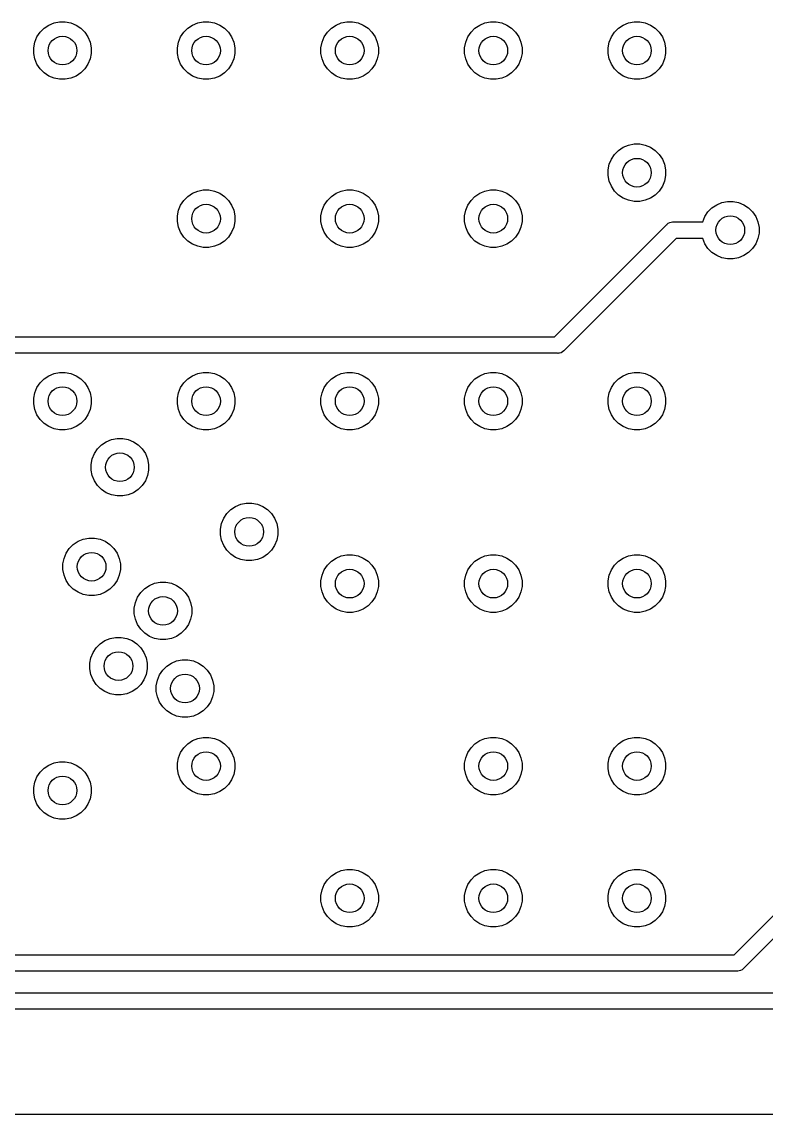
# Model space of a CAD drawing. Extents: x 1.98 to 5.89, y -3.93 to -1.98.
# Drawn here: x 2.32 to 2.728, y -2.579 to -1.98 of the extents above; entities that cross this region are included whole.
import ezdxf

# ---------------------------------------------------------------- set-up
doc = ezdxf.new("R2010")
doc.units = 0
doc.header["$MEASUREMENT"] = 0
doc.layers.add('BLACK', color=7, linetype='CONTINUOUS')

msp = doc.modelspace()

# ---------------------------------------------------------------- linework, layer by layer
at = {"layer": 'BLACK', "linetype": 'CONTINUOUS'}
for p, q in [((2.33506, -1.98211), (2.33793, -1.98092)), ((2.33793, -1.98092), (2.34097, -1.98031)), ((2.34097, -1.98031), (2.34407, -1.98031)), ((2.34407, -1.98031), (2.34711, -1.98092)), ((2.34711, -1.98092), (2.34998, -1.98211)), ((2.4138, -1.98211), (2.41667, -1.98092)), ((2.41667, -1.98092), (2.41971, -1.98031)), ((2.41971, -1.98031), (2.42281, -1.98031)), ((2.42281, -1.98031), (2.42585, -1.98092)), ((2.42585, -1.98092), (2.42872, -1.98211)), ((2.49254, -1.98211), (2.49541, -1.98092)), ((2.49541, -1.98092), (2.49845, -1.98031)), ((2.49845, -1.98031), (2.50155, -1.98031)), ((2.50155, -1.98031), (2.50459, -1.98092)), ((2.50459, -1.98092), (2.50746, -1.98211)), ((2.57128, -1.98211), (2.57415, -1.98092)), ((2.57415, -1.98092), (2.57719, -1.98031)), ((2.57719, -1.98031), (2.58029, -1.98031)), ((2.58029, -1.98031), (2.58333, -1.98092)), ((2.58333, -1.98092), (2.5862, -1.98211)), ((2.65002, -1.98211), (2.65289, -1.98092)), ((2.65289, -1.98092), (2.65593, -1.98031)), ((2.65593, -1.98031), (2.65903, -1.98031)), ((2.65903, -1.98031), (2.66207, -1.98092)), ((2.66207, -1.98092), (2.66494, -1.98211)), ((2.32856, -1.9886), (2.33029, -1.98602)), ((2.33029, -1.98602), (2.33248, -1.98383)), ((2.33248, -1.98383), (2.33506, -1.98211)), ((2.34998, -1.98211), (2.35256, -1.98383)), ((2.35256, -1.98383), (2.35475, -1.98602)), ((2.35475, -1.98602), (2.35648, -1.9886)), ((2.4073, -1.9886), (2.40903, -1.98602)), ((2.40903, -1.98602), (2.41122, -1.98383)), ((2.41122, -1.98383), (2.4138, -1.98211)), ((2.42872, -1.98211), (2.4313, -1.98383)), ((2.4313, -1.98383), (2.43349, -1.98602)), ((2.43349, -1.98602), (2.43522, -1.9886)), ((2.48604, -1.9886), (2.48777, -1.98602)), ((2.48777, -1.98602), (2.48996, -1.98383)), ((2.48996, -1.98383), (2.49254, -1.98211)), ((2.50746, -1.98211), (2.51004, -1.98383)), ((2.51004, -1.98383), (2.51223, -1.98602)), ((2.51223, -1.98602), (2.51396, -1.9886)), ((2.56478, -1.9886), (2.56651, -1.98602)), ((2.56651, -1.98602), (2.5687, -1.98383)), ((2.5687, -1.98383), (2.57128, -1.98211)), ((2.5862, -1.98211), (2.58878, -1.98383)), ((2.58878, -1.98383), (2.59097, -1.98602)), ((2.59097, -1.98602), (2.5927, -1.9886)), ((2.64352, -1.9886), (2.64525, -1.98602)), ((2.64525, -1.98602), (2.64744, -1.98383)), ((2.64744, -1.98383), (2.65002, -1.98211)), ((2.66494, -1.98211), (2.66752, -1.98383)), ((2.66752, -1.98383), (2.66971, -1.98602)), ((2.66971, -1.98602), (2.67144, -1.9886)), ((2.32677, -1.99451), (2.32738, -1.99147)), ((2.32738, -1.99147), (2.32856, -1.9886)), ((2.35648, -1.9886), (2.35766, -1.99147)), ((2.35766, -1.99147), (2.35827, -1.99451)), ((2.40551, -1.99451), (2.40612, -1.99147)), ((2.40612, -1.99147), (2.4073, -1.9886)), ((2.43522, -1.9886), (2.4364, -1.99147)), ((2.4364, -1.99147), (2.43701, -1.99451)), ((2.48425, -1.99451), (2.48486, -1.99147)), ((2.48486, -1.99147), (2.48604, -1.9886)), ((2.51396, -1.9886), (2.51514, -1.99147)), ((2.51514, -1.99147), (2.51575, -1.99451)), ((2.56299, -1.99451), (2.5636, -1.99147)), ((2.5636, -1.99147), (2.56478, -1.9886)), ((2.5927, -1.9886), (2.59388, -1.99147)), ((2.59388, -1.99147), (2.59449, -1.99451)), ((2.64173, -1.99451), (2.64234, -1.99147)), ((2.64234, -1.99147), (2.64352, -1.9886)), ((2.67144, -1.9886), (2.67262, -1.99147)), ((2.67262, -1.99147), (2.67323, -1.99451)), ((2.32677, -1.99761), (2.32677, -1.99451)), ((2.32738, -2.00066), (2.32677, -1.99761)), ((2.35827, -1.99761), (2.35766, -2.00066)), ((2.35827, -1.99451), (2.35827, -1.99761)), ((2.40551, -1.99761), (2.40551, -1.99451)), ((2.40612, -2.00066), (2.40551, -1.99761)), ((2.43701, -1.99761), (2.4364, -2.00066)), ((2.43701, -1.99451), (2.43701, -1.99761)), ((2.48425, -1.99761), (2.48425, -1.99451)), ((2.48486, -2.00066), (2.48425, -1.99761)), ((2.51575, -1.99761), (2.51514, -2.00066)), ((2.51575, -1.99451), (2.51575, -1.99761)), ((2.56299, -1.99761), (2.56299, -1.99451)), ((2.5636, -2.00066), (2.56299, -1.99761)), ((2.59449, -1.99761), (2.59388, -2.00066)), ((2.59449, -1.99451), (2.59449, -1.99761)), ((2.64173, -1.99761), (2.64173, -1.99451)), ((2.64234, -2.00066), (2.64173, -1.99761)), ((2.67323, -1.99761), (2.67262, -2.00066)), ((2.67323, -1.99451), (2.67323, -1.99761)), ((2.32856, -2.00352), (2.32738, -2.00066)), ((2.33029, -2.0061), (2.32856, -2.00352)), ((2.35648, -2.00352), (2.35475, -2.0061)), ((2.35766, -2.00066), (2.35648, -2.00352)), ((2.4073, -2.00352), (2.40612, -2.00066)), ((2.40903, -2.0061), (2.4073, -2.00352)), ((2.43522, -2.00352), (2.43349, -2.0061)), ((2.4364, -2.00066), (2.43522, -2.00352)), ((2.48604, -2.00352), (2.48486, -2.00066)), ((2.48777, -2.0061), (2.48604, -2.00352)), ((2.51396, -2.00352), (2.51223, -2.0061)), ((2.51514, -2.00066), (2.51396, -2.00352)), ((2.56478, -2.00352), (2.5636, -2.00066)), ((2.56651, -2.0061), (2.56478, -2.00352)), ((2.5927, -2.00352), (2.59097, -2.0061)), ((2.59388, -2.00066), (2.5927, -2.00352)), ((2.64352, -2.00352), (2.64234, -2.00066)), ((2.64525, -2.0061), (2.64352, -2.00352)), ((2.67144, -2.00352), (2.66971, -2.0061)), ((2.67262, -2.00066), (2.67144, -2.00352)), ((2.33248, -2.0083), (2.33029, -2.0061)), ((2.33506, -2.01002), (2.33248, -2.0083)), ((2.33793, -2.01121), (2.33506, -2.01002)), ((2.34097, -2.01181), (2.33793, -2.01121)), ((2.34711, -2.01121), (2.34407, -2.01181)), ((2.34998, -2.01002), (2.34711, -2.01121)), ((2.35256, -2.0083), (2.34998, -2.01002)), ((2.35475, -2.0061), (2.35256, -2.0083)), ((2.41122, -2.0083), (2.40903, -2.0061)), ((2.4138, -2.01002), (2.41122, -2.0083)), ((2.41667, -2.01121), (2.4138, -2.01002)), ((2.41971, -2.01181), (2.41667, -2.01121)), ((2.42585, -2.01121), (2.42281, -2.01181)), ((2.42872, -2.01002), (2.42585, -2.01121)), ((2.4313, -2.0083), (2.42872, -2.01002)), ((2.43349, -2.0061), (2.4313, -2.0083)), ((2.48996, -2.0083), (2.48777, -2.0061)), ((2.49254, -2.01002), (2.48996, -2.0083)), ((2.49541, -2.01121), (2.49254, -2.01002)), ((2.49845, -2.01181), (2.49541, -2.01121)), ((2.50459, -2.01121), (2.50155, -2.01181)), ((2.50746, -2.01002), (2.50459, -2.01121)), ((2.51004, -2.0083), (2.50746, -2.01002)), ((2.51223, -2.0061), (2.51004, -2.0083)), ((2.5687, -2.0083), (2.56651, -2.0061)), ((2.57128, -2.01002), (2.5687, -2.0083)), ((2.57415, -2.01121), (2.57128, -2.01002)), ((2.57719, -2.01181), (2.57415, -2.01121)), ((2.58333, -2.01121), (2.58029, -2.01181)), ((2.5862, -2.01002), (2.58333, -2.01121)), ((2.58878, -2.0083), (2.5862, -2.01002)), ((2.59097, -2.0061), (2.58878, -2.0083)), ((2.64744, -2.0083), (2.64525, -2.0061)), ((2.65002, -2.01002), (2.64744, -2.0083)), ((2.65289, -2.01121), (2.65002, -2.01002)), ((2.65593, -2.01181), (2.65289, -2.01121)), ((2.66207, -2.01121), (2.65903, -2.01181)), ((2.66494, -2.01002), (2.66207, -2.01121)), ((2.66752, -2.0083), (2.66494, -2.01002)), ((2.66971, -2.0061), (2.66752, -2.0083)), ((2.34407, -2.01181), (2.34097, -2.01181)), ((2.42281, -2.01181), (2.41971, -2.01181)), ((2.50155, -2.01181), (2.49845, -2.01181)), ((2.58029, -2.01181), (2.57719, -2.01181)), ((2.65903, -2.01181), (2.65593, -2.01181)), ((2.65289, -2.04785), (2.65593, -2.04724)), ((2.65593, -2.04724), (2.65903, -2.04724)), ((2.65903, -2.04724), (2.66207, -2.04785)), ((2.64352, -2.05553), (2.64525, -2.05295)), ((2.64525, -2.05295), (2.64744, -2.05076)), ((2.64744, -2.05076), (2.65002, -2.04904)), ((2.65002, -2.04904), (2.65289, -2.04785)), ((2.66207, -2.04785), (2.66494, -2.04904)), ((2.66494, -2.04904), (2.66752, -2.05076)), ((2.66752, -2.05076), (2.66971, -2.05295)), ((2.66971, -2.05295), (2.67144, -2.05553)), ((2.64173, -2.06144), (2.64234, -2.0584)), ((2.64234, -2.0584), (2.64352, -2.05553)), ((2.67144, -2.05553), (2.67262, -2.0584)), ((2.67262, -2.0584), (2.67323, -2.06144)), ((2.64173, -2.06454), (2.64173, -2.06144)), ((2.64234, -2.06759), (2.64173, -2.06454)), ((2.67323, -2.06454), (2.67262, -2.06759)), ((2.67323, -2.06144), (2.67323, -2.06454)), ((2.64352, -2.07045), (2.64234, -2.06759)), ((2.64525, -2.07303), (2.64352, -2.07045)), ((2.67144, -2.07045), (2.66971, -2.07303)), ((2.67262, -2.06759), (2.67144, -2.07045)), ((2.40903, -2.07815), (2.41122, -2.07596)), ((2.41122, -2.07596), (2.4138, -2.07423)), ((2.4138, -2.07423), (2.41667, -2.07305)), ((2.41667, -2.07305), (2.41971, -2.07244)), ((2.41971, -2.07244), (2.42281, -2.07244)), ((2.42281, -2.07244), (2.42585, -2.07305)), ((2.42585, -2.07305), (2.42872, -2.07423)), ((2.42872, -2.07423), (2.4313, -2.07596)), ((2.4313, -2.07596), (2.43349, -2.07815)), ((2.48777, -2.07815), (2.48996, -2.07596)), ((2.48996, -2.07596), (2.49254, -2.07423)), ((2.49254, -2.07423), (2.49541, -2.07305)), ((2.49541, -2.07305), (2.49845, -2.07244)), ((2.49845, -2.07244), (2.50155, -2.07244)), ((2.50155, -2.07244), (2.50459, -2.07305)), ((2.50459, -2.07305), (2.50746, -2.07423)), ((2.50746, -2.07423), (2.51004, -2.07596)), ((2.51004, -2.07596), (2.51223, -2.07815)), ((2.56651, -2.07815), (2.5687, -2.07596)), ((2.5687, -2.07596), (2.57128, -2.07423)), ((2.57128, -2.07423), (2.57415, -2.07305)), ((2.57415, -2.07305), (2.57719, -2.07244)), ((2.57719, -2.07244), (2.58029, -2.07244)), ((2.58029, -2.07244), (2.58333, -2.07305)), ((2.58333, -2.07305), (2.5862, -2.07423)), ((2.5862, -2.07423), (2.58878, -2.07596)), ((2.58878, -2.07596), (2.59097, -2.07815)), ((2.64744, -2.07522), (2.64525, -2.07303)), ((2.65002, -2.07695), (2.64744, -2.07522)), ((2.65289, -2.07813), (2.65002, -2.07695)), ((2.66494, -2.07695), (2.66207, -2.07813)), ((2.66752, -2.07522), (2.66494, -2.07695)), ((2.66971, -2.07303), (2.66752, -2.07522)), ((2.40612, -2.0836), (2.4073, -2.08073)), ((2.4073, -2.08073), (2.40903, -2.07815)), ((2.43349, -2.07815), (2.43522, -2.08073)), ((2.43522, -2.08073), (2.4364, -2.0836)), ((2.48486, -2.0836), (2.48604, -2.08073)), ((2.48604, -2.08073), (2.48777, -2.07815)), ((2.51223, -2.07815), (2.51396, -2.08073)), ((2.51396, -2.08073), (2.51514, -2.0836)), ((2.5636, -2.0836), (2.56478, -2.08073)), ((2.56478, -2.08073), (2.56651, -2.07815)), ((2.59097, -2.07815), (2.5927, -2.08073)), ((2.5927, -2.08073), (2.59388, -2.0836)), ((2.65593, -2.07874), (2.65289, -2.07813)), ((2.65903, -2.07874), (2.65593, -2.07874)), ((2.66207, -2.07813), (2.65903, -2.07874)), ((2.69643, -2.08445), (2.69862, -2.08226)), ((2.69862, -2.08226), (2.7012, -2.08053)), ((2.7012, -2.08053), (2.70407, -2.07935)), ((2.70407, -2.07935), (2.70711, -2.07874)), ((2.70711, -2.07874), (2.71021, -2.07874)), ((2.71021, -2.07874), (2.71325, -2.07935)), ((2.71325, -2.07935), (2.71612, -2.08053)), ((2.71612, -2.08053), (2.7187, -2.08226)), ((2.7187, -2.08226), (2.72089, -2.08445)), ((2.40551, -2.08664), (2.40612, -2.0836)), ((2.40551, -2.08974), (2.40551, -2.08664)), ((2.4364, -2.0836), (2.43701, -2.08664)), ((2.43701, -2.08664), (2.43701, -2.08974)), ((2.48425, -2.08664), (2.48486, -2.0836)), ((2.48425, -2.08974), (2.48425, -2.08664)), ((2.51514, -2.0836), (2.51575, -2.08664)), ((2.51575, -2.08664), (2.51575, -2.08974)), ((2.56299, -2.08664), (2.5636, -2.0836)), ((2.56299, -2.08974), (2.56299, -2.08664)), ((2.59388, -2.0836), (2.59449, -2.08664)), ((2.59449, -2.08664), (2.59449, -2.08974)), ((2.69352, -2.08989), (2.69471, -2.08703)), ((2.69471, -2.08703), (2.69643, -2.08445)), ((2.72089, -2.08445), (2.72262, -2.08703)), ((2.72262, -2.08703), (2.7238, -2.08989)), ((2.40612, -2.09278), (2.40551, -2.08974)), ((2.4073, -2.09565), (2.40612, -2.09278)), ((2.4364, -2.09278), (2.43522, -2.09565)), ((2.43701, -2.08974), (2.4364, -2.09278)), ((2.48486, -2.09278), (2.48425, -2.08974)), ((2.48604, -2.09565), (2.48486, -2.09278)), ((2.51514, -2.09278), (2.51396, -2.09565)), ((2.51575, -2.08974), (2.51514, -2.09278)), ((2.5636, -2.09278), (2.56299, -2.08974)), ((2.56478, -2.09565), (2.5636, -2.09278)), ((2.59388, -2.09278), (2.5927, -2.09565)), ((2.59449, -2.08974), (2.59388, -2.09278)), ((2.61231, -2.15298), (2.67383, -2.09146)), ((2.67383, -2.09146), (2.67397, -2.09129)), ((2.67397, -2.09129), (2.67414, -2.09115)), ((2.67414, -2.09115), (2.67465, -2.09073)), ((2.67414, -2.09115), (2.67414, -2.09115)), ((2.67465, -2.09073), (2.67543, -2.09031)), ((2.67543, -2.09031), (2.67628, -2.09005)), ((2.67628, -2.09005), (2.67694, -2.08999)), ((2.67694, -2.08999), (2.67717, -2.08997)), ((2.67694, -2.08999), (2.67694, -2.08999)), ((2.67717, -2.08997), (2.67739, -2.08999)), ((2.67739, -2.08999), (2.6935, -2.08999)), ((2.6935, -2.08999), (2.69352, -2.08989)), ((2.7238, -2.08989), (2.72441, -2.09294)), ((2.72441, -2.09294), (2.72441, -2.09604)), ((2.40903, -2.09823), (2.4073, -2.09565)), ((2.41122, -2.10042), (2.40903, -2.09823)), ((2.4138, -2.10214), (2.41122, -2.10042)), ((2.4313, -2.10042), (2.42872, -2.10214)), ((2.43349, -2.09823), (2.4313, -2.10042)), ((2.43522, -2.09565), (2.43349, -2.09823)), ((2.48777, -2.09823), (2.48604, -2.09565)), ((2.48996, -2.10042), (2.48777, -2.09823)), ((2.49254, -2.10214), (2.48996, -2.10042)), ((2.51004, -2.10042), (2.50746, -2.10214)), ((2.51223, -2.09823), (2.51004, -2.10042)), ((2.51396, -2.09565), (2.51223, -2.09823)), ((2.56651, -2.09823), (2.56478, -2.09565)), ((2.5687, -2.10042), (2.56651, -2.09823)), ((2.57128, -2.10214), (2.5687, -2.10042)), ((2.58878, -2.10042), (2.5862, -2.10214)), ((2.59097, -2.09823), (2.58878, -2.10042)), ((2.5927, -2.09565), (2.59097, -2.09823)), ((2.67903, -2.09899), (2.61751, -2.16051)), ((2.6935, -2.09899), (2.67903, -2.09899)), ((2.69352, -2.09908), (2.6935, -2.09899)), ((2.69471, -2.10195), (2.69352, -2.09908)), ((2.7238, -2.09908), (2.72262, -2.10195)), ((2.72441, -2.09604), (2.7238, -2.09908)), ((2.41667, -2.10333), (2.4138, -2.10214)), ((2.41971, -2.10394), (2.41667, -2.10333)), ((2.42281, -2.10394), (2.41971, -2.10394)), ((2.42585, -2.10333), (2.42281, -2.10394)), ((2.42872, -2.10214), (2.42585, -2.10333)), ((2.49541, -2.10333), (2.49254, -2.10214)), ((2.49845, -2.10394), (2.49541, -2.10333)), ((2.50155, -2.10394), (2.49845, -2.10394)), ((2.50459, -2.10333), (2.50155, -2.10394)), ((2.50746, -2.10214), (2.50459, -2.10333)), ((2.57415, -2.10333), (2.57128, -2.10214)), ((2.57719, -2.10394), (2.57415, -2.10333)), ((2.58029, -2.10394), (2.57719, -2.10394)), ((2.58333, -2.10333), (2.58029, -2.10394)), ((2.5862, -2.10214), (2.58333, -2.10333)), ((2.69643, -2.10453), (2.69471, -2.10195)), ((2.69862, -2.10672), (2.69643, -2.10453)), ((2.7012, -2.10844), (2.69862, -2.10672)), ((2.7187, -2.10672), (2.71612, -2.10844)), ((2.72089, -2.10453), (2.7187, -2.10672)), ((2.72262, -2.10195), (2.72089, -2.10453)), ((2.70407, -2.10963), (2.7012, -2.10844)), ((2.70711, -2.11024), (2.70407, -2.10963)), ((2.71021, -2.11024), (2.70711, -2.11024)), ((2.71325, -2.10963), (2.71021, -2.11024)), ((2.71612, -2.10844), (2.71325, -2.10963)), ((2.04517, -2.15298), (2.61231, -2.15298)), ((2.61737, -2.16068), (2.61669, -2.16124)), ((2.61751, -2.16051), (2.61737, -2.16068)), ((2.61395, -2.16198), (2.04353, -2.16198)), ((2.61417, -2.162), (2.61395, -2.16198)), ((2.61439, -2.16198), (2.61417, -2.162)), ((2.61506, -2.16192), (2.61439, -2.16198)), ((2.61439, -2.16198), (2.61439, -2.16198)), ((2.6159, -2.16166), (2.61506, -2.16192)), ((2.61669, -2.16124), (2.6159, -2.16166)), ((2.33506, -2.17423), (2.33793, -2.17305)), ((2.33793, -2.17305), (2.34097, -2.17244)), ((2.34097, -2.17244), (2.34407, -2.17244)), ((2.34407, -2.17244), (2.34711, -2.17305)), ((2.34711, -2.17305), (2.34998, -2.17423)), ((2.4138, -2.17423), (2.41667, -2.17305)), ((2.41667, -2.17305), (2.41971, -2.17244)), ((2.41971, -2.17244), (2.42281, -2.17244)), ((2.42281, -2.17244), (2.42585, -2.17305)), ((2.42585, -2.17305), (2.42872, -2.17423)), ((2.49254, -2.17423), (2.49541, -2.17305)), ((2.49541, -2.17305), (2.49845, -2.17244)), ((2.49845, -2.17244), (2.50155, -2.17244)), ((2.50155, -2.17244), (2.50459, -2.17305)), ((2.50459, -2.17305), (2.50746, -2.17423)), ((2.57128, -2.17423), (2.57415, -2.17305)), ((2.57415, -2.17305), (2.57719, -2.17244)), ((2.57719, -2.17244), (2.58029, -2.17244)), ((2.58029, -2.17244), (2.58333, -2.17305)), ((2.58333, -2.17305), (2.5862, -2.17423)), ((2.65002, -2.17423), (2.65289, -2.17305)), ((2.65289, -2.17305), (2.65593, -2.17244)), ((2.65593, -2.17244), (2.65903, -2.17244)), ((2.65903, -2.17244), (2.66207, -2.17305)), ((2.66207, -2.17305), (2.66494, -2.17423)), ((2.32856, -2.18073), (2.33029, -2.17815)), ((2.33029, -2.17815), (2.33248, -2.17596)), ((2.33248, -2.17596), (2.33506, -2.17423)), ((2.34998, -2.17423), (2.35256, -2.17596)), ((2.35256, -2.17596), (2.35475, -2.17815)), ((2.35475, -2.17815), (2.35648, -2.18073)), ((2.4073, -2.18073), (2.40903, -2.17815)), ((2.40903, -2.17815), (2.41122, -2.17596)), ((2.41122, -2.17596), (2.4138, -2.17423)), ((2.42872, -2.17423), (2.4313, -2.17596)), ((2.4313, -2.17596), (2.43349, -2.17815)), ((2.43349, -2.17815), (2.43522, -2.18073)), ((2.48604, -2.18073), (2.48777, -2.17815)), ((2.48777, -2.17815), (2.48996, -2.17596)), ((2.48996, -2.17596), (2.49254, -2.17423)), ((2.50746, -2.17423), (2.51004, -2.17596)), ((2.51004, -2.17596), (2.51223, -2.17815)), ((2.51223, -2.17815), (2.51396, -2.18073)), ((2.56478, -2.18073), (2.56651, -2.17815)), ((2.56651, -2.17815), (2.5687, -2.17596)), ((2.5687, -2.17596), (2.57128, -2.17423)), ((2.5862, -2.17423), (2.58878, -2.17596)), ((2.58878, -2.17596), (2.59097, -2.17815)), ((2.59097, -2.17815), (2.5927, -2.18073)), ((2.64352, -2.18073), (2.64525, -2.17815)), ((2.64525, -2.17815), (2.64744, -2.17596)), ((2.64744, -2.17596), (2.65002, -2.17423)), ((2.66494, -2.17423), (2.66752, -2.17596)), ((2.66752, -2.17596), (2.66971, -2.17815)), ((2.66971, -2.17815), (2.67144, -2.18073)), ((2.32677, -2.18664), (2.32738, -2.1836)), ((2.32738, -2.1836), (2.32856, -2.18073)), ((2.35648, -2.18073), (2.35766, -2.1836)), ((2.35766, -2.1836), (2.35827, -2.18664)), ((2.40551, -2.18664), (2.40612, -2.1836)), ((2.40612, -2.1836), (2.4073, -2.18073)), ((2.43522, -2.18073), (2.4364, -2.1836)), ((2.4364, -2.1836), (2.43701, -2.18664)), ((2.48425, -2.18664), (2.48486, -2.1836)), ((2.48486, -2.1836), (2.48604, -2.18073)), ((2.51396, -2.18073), (2.51514, -2.1836)), ((2.51514, -2.1836), (2.51575, -2.18664)), ((2.56299, -2.18664), (2.5636, -2.1836)), ((2.5636, -2.1836), (2.56478, -2.18073)), ((2.5927, -2.18073), (2.59388, -2.1836)), ((2.59388, -2.1836), (2.59449, -2.18664)), ((2.64173, -2.18664), (2.64234, -2.1836)), ((2.64234, -2.1836), (2.64352, -2.18073)), ((2.67144, -2.18073), (2.67262, -2.1836)), ((2.67262, -2.1836), (2.67323, -2.18664)), ((2.32677, -2.18974), (2.32677, -2.18664)), ((2.32738, -2.19278), (2.32677, -2.18974)), ((2.35827, -2.18974), (2.35766, -2.19278)), ((2.35827, -2.18664), (2.35827, -2.18974)), ((2.40551, -2.18974), (2.40551, -2.18664)), ((2.40612, -2.19278), (2.40551, -2.18974)), ((2.43701, -2.18974), (2.4364, -2.19278)), ((2.43701, -2.18664), (2.43701, -2.18974)), ((2.48425, -2.18974), (2.48425, -2.18664)), ((2.48486, -2.19278), (2.48425, -2.18974)), ((2.51575, -2.18974), (2.51514, -2.19278)), ((2.51575, -2.18664), (2.51575, -2.18974)), ((2.56299, -2.18974), (2.56299, -2.18664)), ((2.5636, -2.19278), (2.56299, -2.18974)), ((2.59449, -2.18974), (2.59388, -2.19278)), ((2.59449, -2.18664), (2.59449, -2.18974)), ((2.64173, -2.18974), (2.64173, -2.18664)), ((2.64234, -2.19278), (2.64173, -2.18974)), ((2.67323, -2.18974), (2.67262, -2.19278)), ((2.67323, -2.18664), (2.67323, -2.18974)), ((2.32856, -2.19565), (2.32738, -2.19278)), ((2.33029, -2.19823), (2.32856, -2.19565)), ((2.35648, -2.19565), (2.35475, -2.19823)), ((2.35766, -2.19278), (2.35648, -2.19565)), ((2.4073, -2.19565), (2.40612, -2.19278)), ((2.40903, -2.19823), (2.4073, -2.19565)), ((2.43522, -2.19565), (2.43349, -2.19823)), ((2.4364, -2.19278), (2.43522, -2.19565)), ((2.48604, -2.19565), (2.48486, -2.19278)), ((2.48777, -2.19823), (2.48604, -2.19565)), ((2.51396, -2.19565), (2.51223, -2.19823)), ((2.51514, -2.19278), (2.51396, -2.19565)), ((2.56478, -2.19565), (2.5636, -2.19278)), ((2.56651, -2.19823), (2.56478, -2.19565)), ((2.5927, -2.19565), (2.59097, -2.19823)), ((2.59388, -2.19278), (2.5927, -2.19565)), ((2.64352, -2.19565), (2.64234, -2.19278)), ((2.64525, -2.19823), (2.64352, -2.19565)), ((2.67144, -2.19565), (2.66971, -2.19823)), ((2.67262, -2.19278), (2.67144, -2.19565)), ((2.33248, -2.20042), (2.33029, -2.19823)), ((2.33506, -2.20214), (2.33248, -2.20042)), ((2.33793, -2.20333), (2.33506, -2.20214)), ((2.34998, -2.20214), (2.34711, -2.20333)), ((2.35256, -2.20042), (2.34998, -2.20214)), ((2.35475, -2.19823), (2.35256, -2.20042)), ((2.41122, -2.20042), (2.40903, -2.19823)), ((2.4138, -2.20214), (2.41122, -2.20042)), ((2.41667, -2.20333), (2.4138, -2.20214)), ((2.42872, -2.20214), (2.42585, -2.20333)), ((2.4313, -2.20042), (2.42872, -2.20214)), ((2.43349, -2.19823), (2.4313, -2.20042)), ((2.48996, -2.20042), (2.48777, -2.19823)), ((2.49254, -2.20214), (2.48996, -2.20042)), ((2.49541, -2.20333), (2.49254, -2.20214)), ((2.50746, -2.20214), (2.50459, -2.20333)), ((2.51004, -2.20042), (2.50746, -2.20214)), ((2.51223, -2.19823), (2.51004, -2.20042)), ((2.5687, -2.20042), (2.56651, -2.19823)), ((2.57128, -2.20214), (2.5687, -2.20042)), ((2.57415, -2.20333), (2.57128, -2.20214)), ((2.5862, -2.20214), (2.58333, -2.20333)), ((2.58878, -2.20042), (2.5862, -2.20214)), ((2.59097, -2.19823), (2.58878, -2.20042)), ((2.64744, -2.20042), (2.64525, -2.19823)), ((2.65002, -2.20214), (2.64744, -2.20042)), ((2.65289, -2.20333), (2.65002, -2.20214)), ((2.66494, -2.20214), (2.66207, -2.20333)), ((2.66752, -2.20042), (2.66494, -2.20214)), ((2.66971, -2.19823), (2.66752, -2.20042)), ((2.34097, -2.20394), (2.33793, -2.20333)), ((2.34407, -2.20394), (2.34097, -2.20394)), ((2.34711, -2.20333), (2.34407, -2.20394)), ((2.36942, -2.20927), (2.37246, -2.20866)), ((2.37246, -2.20866), (2.37557, -2.20866)), ((2.37557, -2.20866), (2.37861, -2.20927)), ((2.41971, -2.20394), (2.41667, -2.20333)), ((2.42281, -2.20394), (2.41971, -2.20394)), ((2.42585, -2.20333), (2.42281, -2.20394)), ((2.49845, -2.20394), (2.49541, -2.20333)), ((2.50155, -2.20394), (2.49845, -2.20394)), ((2.50459, -2.20333), (2.50155, -2.20394)), ((2.57719, -2.20394), (2.57415, -2.20333)), ((2.58029, -2.20394), (2.57719, -2.20394)), ((2.58333, -2.20333), (2.58029, -2.20394)), ((2.65593, -2.20394), (2.65289, -2.20333)), ((2.65903, -2.20394), (2.65593, -2.20394)), ((2.66207, -2.20333), (2.65903, -2.20394)), ((2.36006, -2.21695), (2.36178, -2.21437)), ((2.36178, -2.21437), (2.36398, -2.21218)), ((2.36398, -2.21218), (2.36656, -2.21045)), ((2.36656, -2.21045), (2.36942, -2.20927)), ((2.37861, -2.20927), (2.38148, -2.21045)), ((2.38148, -2.21045), (2.38405, -2.21218)), ((2.38405, -2.21218), (2.38625, -2.21437)), ((2.38625, -2.21437), (2.38797, -2.21695)), ((2.35827, -2.22286), (2.35887, -2.21982)), ((2.35887, -2.21982), (2.36006, -2.21695)), ((2.38797, -2.21695), (2.38916, -2.21982)), ((2.38916, -2.21982), (2.38976, -2.22286)), ((2.35827, -2.22596), (2.35827, -2.22286)), ((2.35887, -2.229), (2.35827, -2.22596)), ((2.38976, -2.22596), (2.38916, -2.229)), ((2.38976, -2.22286), (2.38976, -2.22596)), ((2.36006, -2.23187), (2.35887, -2.229)), ((2.36178, -2.23445), (2.36006, -2.23187)), ((2.38797, -2.23187), (2.38625, -2.23445)), ((2.38916, -2.229), (2.38797, -2.23187)), ((2.36398, -2.23664), (2.36178, -2.23445)), ((2.36656, -2.23837), (2.36398, -2.23664)), ((2.36942, -2.23955), (2.36656, -2.23837)), ((2.38148, -2.23837), (2.37861, -2.23955)), ((2.38405, -2.23664), (2.38148, -2.23837)), ((2.38625, -2.23445), (2.38405, -2.23664)), ((2.37246, -2.24016), (2.36942, -2.23955)), ((2.37557, -2.24016), (2.37246, -2.24016)), ((2.37861, -2.23955), (2.37557, -2.24016)), ((2.43742, -2.24589), (2.44029, -2.2447)), ((2.44029, -2.2447), (2.44333, -2.24409)), ((2.44333, -2.24409), (2.44643, -2.24409)), ((2.44643, -2.24409), (2.44948, -2.2447)), ((2.44948, -2.2447), (2.45234, -2.24589)), ((2.43093, -2.25238), (2.43265, -2.2498)), ((2.43265, -2.2498), (2.43484, -2.24761)), ((2.43484, -2.24761), (2.43742, -2.24589)), ((2.45234, -2.24589), (2.45492, -2.24761)), ((2.45492, -2.24761), (2.45711, -2.2498)), ((2.45711, -2.2498), (2.45884, -2.25238)), ((2.42913, -2.25829), (2.42974, -2.25525)), ((2.42974, -2.25525), (2.43093, -2.25238)), ((2.45884, -2.25238), (2.46002, -2.25525)), ((2.46002, -2.25525), (2.46063, -2.25829)), ((2.42913, -2.26139), (2.42913, -2.25829)), ((2.42974, -2.26444), (2.42913, -2.26139)), ((2.46063, -2.26139), (2.46002, -2.26444)), ((2.46063, -2.25829), (2.46063, -2.26139)), ((2.34628, -2.26891), (2.34848, -2.26672)), ((2.34848, -2.26672), (2.35106, -2.265)), ((2.35106, -2.265), (2.35392, -2.26381)), ((2.35392, -2.26381), (2.35696, -2.26321)), ((2.35696, -2.26321), (2.36007, -2.26321)), ((2.36007, -2.26321), (2.36311, -2.26381)), ((2.36311, -2.26381), (2.36597, -2.265)), ((2.36597, -2.265), (2.36855, -2.26672)), ((2.36855, -2.26672), (2.37075, -2.26891)), ((2.43093, -2.2673), (2.42974, -2.26444)), ((2.43265, -2.26988), (2.43093, -2.2673)), ((2.45884, -2.2673), (2.45711, -2.26988)), ((2.46002, -2.26444), (2.45884, -2.2673)), ((2.34277, -2.2774), (2.34337, -2.27436)), ((2.34337, -2.27436), (2.34456, -2.27149)), ((2.34456, -2.27149), (2.34628, -2.26891)), ((2.37075, -2.26891), (2.37247, -2.27149)), ((2.37247, -2.27149), (2.37366, -2.27436)), ((2.37366, -2.27436), (2.37426, -2.2774)), ((2.43484, -2.27207), (2.43265, -2.26988)), ((2.43742, -2.2738), (2.43484, -2.27207)), ((2.44029, -2.27499), (2.43742, -2.2738)), ((2.45234, -2.2738), (2.44948, -2.27499)), ((2.45492, -2.27207), (2.45234, -2.2738)), ((2.45711, -2.26988), (2.45492, -2.27207)), ((2.48996, -2.27596), (2.49254, -2.27423)), ((2.49254, -2.27423), (2.49541, -2.27305)), ((2.49541, -2.27305), (2.49845, -2.27244)), ((2.49845, -2.27244), (2.50155, -2.27244)), ((2.50155, -2.27244), (2.50459, -2.27305)), ((2.50459, -2.27305), (2.50746, -2.27423)), ((2.50746, -2.27423), (2.51004, -2.27596)), ((2.5687, -2.27596), (2.57128, -2.27423)), ((2.57128, -2.27423), (2.57415, -2.27305)), ((2.57415, -2.27305), (2.57719, -2.27244)), ((2.57719, -2.27244), (2.58029, -2.27244)), ((2.58029, -2.27244), (2.58333, -2.27305)), ((2.58333, -2.27305), (2.5862, -2.27423)), ((2.5862, -2.27423), (2.58878, -2.27596)), ((2.64744, -2.27596), (2.65002, -2.27423)), ((2.65002, -2.27423), (2.65289, -2.27305)), ((2.65289, -2.27305), (2.65593, -2.27244)), ((2.65593, -2.27244), (2.65903, -2.27244)), ((2.65903, -2.27244), (2.66207, -2.27305)), ((2.66207, -2.27305), (2.66494, -2.27423)), ((2.66494, -2.27423), (2.66752, -2.27596)), ((2.34277, -2.2805), (2.34277, -2.2774)), ((2.34337, -2.28355), (2.34277, -2.2805)), ((2.37426, -2.2805), (2.37366, -2.28355)), ((2.37426, -2.2774), (2.37426, -2.2805)), ((2.44333, -2.27559), (2.44029, -2.27499)), ((2.44643, -2.27559), (2.44333, -2.27559)), ((2.44948, -2.27499), (2.44643, -2.27559)), ((2.48486, -2.2836), (2.48604, -2.28073)), ((2.48604, -2.28073), (2.48777, -2.27815)), ((2.48777, -2.27815), (2.48996, -2.27596)), ((2.51004, -2.27596), (2.51223, -2.27815)), ((2.51223, -2.27815), (2.51396, -2.28073)), ((2.51396, -2.28073), (2.51514, -2.2836)), ((2.5636, -2.2836), (2.56478, -2.28073)), ((2.56478, -2.28073), (2.56651, -2.27815)), ((2.56651, -2.27815), (2.5687, -2.27596)), ((2.58878, -2.27596), (2.59097, -2.27815)), ((2.59097, -2.27815), (2.5927, -2.28073)), ((2.5927, -2.28073), (2.59388, -2.2836)), ((2.64234, -2.2836), (2.64352, -2.28073)), ((2.64352, -2.28073), (2.64525, -2.27815)), ((2.64525, -2.27815), (2.64744, -2.27596)), ((2.66752, -2.27596), (2.66971, -2.27815)), ((2.66971, -2.27815), (2.67144, -2.28073)), ((2.67144, -2.28073), (2.67262, -2.2836)), ((2.34456, -2.28641), (2.34337, -2.28355)), ((2.34628, -2.28899), (2.34456, -2.28641)), ((2.37247, -2.28641), (2.37075, -2.28899)), ((2.37366, -2.28355), (2.37247, -2.28641)), ((2.48425, -2.28664), (2.48486, -2.2836)), ((2.48425, -2.28974), (2.48425, -2.28664)), ((2.51514, -2.2836), (2.51575, -2.28664)), ((2.51575, -2.28664), (2.51575, -2.28974)), ((2.56299, -2.28664), (2.5636, -2.2836)), ((2.56299, -2.28974), (2.56299, -2.28664)), ((2.59388, -2.2836), (2.59449, -2.28664)), ((2.59449, -2.28664), (2.59449, -2.28974)), ((2.64173, -2.28664), (2.64234, -2.2836)), ((2.64173, -2.28974), (2.64173, -2.28664)), ((2.67262, -2.2836), (2.67323, -2.28664)), ((2.67323, -2.28664), (2.67323, -2.28974)), ((2.34848, -2.29119), (2.34628, -2.28899)), ((2.35106, -2.29291), (2.34848, -2.29119)), ((2.36855, -2.29119), (2.36597, -2.29291)), ((2.37075, -2.28899), (2.36855, -2.29119)), ((2.38541, -2.29311), (2.3876, -2.29092)), ((2.3876, -2.29092), (2.39018, -2.28919)), ((2.39018, -2.28919), (2.39304, -2.28801)), ((2.39304, -2.28801), (2.39609, -2.2874)), ((2.39609, -2.2874), (2.39919, -2.2874)), ((2.39919, -2.2874), (2.40223, -2.28801)), ((2.40223, -2.28801), (2.4051, -2.28919)), ((2.4051, -2.28919), (2.40768, -2.29092)), ((2.40768, -2.29092), (2.40987, -2.29311)), ((2.48486, -2.29278), (2.48425, -2.28974)), ((2.48604, -2.29565), (2.48486, -2.29278)), ((2.51514, -2.29278), (2.51396, -2.29565)), ((2.51575, -2.28974), (2.51514, -2.29278)), ((2.5636, -2.29278), (2.56299, -2.28974)), ((2.56478, -2.29565), (2.5636, -2.29278)), ((2.59388, -2.29278), (2.5927, -2.29565)), ((2.59449, -2.28974), (2.59388, -2.29278)), ((2.64234, -2.29278), (2.64173, -2.28974)), ((2.64352, -2.29565), (2.64234, -2.29278)), ((2.67262, -2.29278), (2.67144, -2.29565)), ((2.67323, -2.28974), (2.67262, -2.29278)), ((2.35392, -2.2941), (2.35106, -2.29291)), ((2.35696, -2.2947), (2.35392, -2.2941)), ((2.36007, -2.2947), (2.35696, -2.2947)), ((2.36311, -2.2941), (2.36007, -2.2947)), ((2.36597, -2.29291), (2.36311, -2.2941)), ((2.38189, -2.3016), (2.38249, -2.29856)), ((2.38249, -2.29856), (2.38368, -2.29569)), ((2.38368, -2.29569), (2.38541, -2.29311)), ((2.40987, -2.29311), (2.41159, -2.29569)), ((2.41159, -2.29569), (2.41278, -2.29856)), ((2.41278, -2.29856), (2.41339, -2.3016)), ((2.48777, -2.29823), (2.48604, -2.29565)), ((2.48996, -2.30042), (2.48777, -2.29823)), ((2.51223, -2.29823), (2.51004, -2.30042)), ((2.51396, -2.29565), (2.51223, -2.29823)), ((2.56651, -2.29823), (2.56478, -2.29565)), ((2.5687, -2.30042), (2.56651, -2.29823)), ((2.59097, -2.29823), (2.58878, -2.30042)), ((2.5927, -2.29565), (2.59097, -2.29823)), ((2.64525, -2.29823), (2.64352, -2.29565)), ((2.64744, -2.30042), (2.64525, -2.29823)), ((2.66971, -2.29823), (2.66752, -2.30042)), ((2.67144, -2.29565), (2.66971, -2.29823)), ((2.38189, -2.3047), (2.38189, -2.3016)), ((2.38249, -2.30774), (2.38189, -2.3047)), ((2.41339, -2.3047), (2.41278, -2.30774)), ((2.41339, -2.3016), (2.41339, -2.3047)), ((2.49254, -2.30214), (2.48996, -2.30042)), ((2.49541, -2.30333), (2.49254, -2.30214)), ((2.49845, -2.30394), (2.49541, -2.30333)), ((2.50155, -2.30394), (2.49845, -2.30394)), ((2.50459, -2.30333), (2.50155, -2.30394)), ((2.50746, -2.30214), (2.50459, -2.30333)), ((2.51004, -2.30042), (2.50746, -2.30214)), ((2.57128, -2.30214), (2.5687, -2.30042)), ((2.57415, -2.30333), (2.57128, -2.30214)), ((2.57719, -2.30394), (2.57415, -2.30333)), ((2.58029, -2.30394), (2.57719, -2.30394)), ((2.58333, -2.30333), (2.58029, -2.30394)), ((2.5862, -2.30214), (2.58333, -2.30333)), ((2.58878, -2.30042), (2.5862, -2.30214)), ((2.65002, -2.30214), (2.64744, -2.30042)), ((2.65289, -2.30333), (2.65002, -2.30214)), ((2.65593, -2.30394), (2.65289, -2.30333)), ((2.65903, -2.30394), (2.65593, -2.30394)), ((2.66207, -2.30333), (2.65903, -2.30394)), ((2.66494, -2.30214), (2.66207, -2.30333)), ((2.66752, -2.30042), (2.66494, -2.30214)), ((2.38368, -2.31061), (2.38249, -2.30774)), ((2.38541, -2.31319), (2.38368, -2.31061)), ((2.41159, -2.31061), (2.40987, -2.31319)), ((2.41278, -2.30774), (2.41159, -2.31061)), ((2.3876, -2.31538), (2.38541, -2.31319)), ((2.39018, -2.31711), (2.3876, -2.31538)), ((2.40768, -2.31538), (2.4051, -2.31711)), ((2.40987, -2.31319), (2.40768, -2.31538)), ((2.361, -2.32336), (2.3632, -2.32117)), ((2.3632, -2.32117), (2.36577, -2.31944)), ((2.36577, -2.31944), (2.36864, -2.31826)), ((2.36864, -2.31826), (2.37168, -2.31765)), ((2.37168, -2.31765), (2.37479, -2.31765)), ((2.37479, -2.31765), (2.37783, -2.31826)), ((2.37783, -2.31826), (2.38069, -2.31944)), ((2.38069, -2.31944), (2.38327, -2.32117)), ((2.38327, -2.32117), (2.38547, -2.32336)), ((2.39304, -2.31829), (2.39018, -2.31711)), ((2.39609, -2.3189), (2.39304, -2.31829)), ((2.39919, -2.3189), (2.39609, -2.3189)), ((2.40223, -2.31829), (2.39919, -2.3189)), ((2.4051, -2.31711), (2.40223, -2.31829)), ((2.35809, -2.32881), (2.35928, -2.32594)), ((2.35928, -2.32594), (2.361, -2.32336)), ((2.38547, -2.32336), (2.38719, -2.32594)), ((2.38719, -2.32594), (2.38838, -2.32881)), ((2.35749, -2.33185), (2.35809, -2.32881)), ((2.35749, -2.33495), (2.35749, -2.33185)), ((2.38838, -2.32881), (2.38898, -2.33185)), ((2.38898, -2.33185), (2.38898, -2.33495)), ((2.39748, -2.33566), (2.39968, -2.33346)), ((2.39968, -2.33346), (2.40226, -2.33174)), ((2.40226, -2.33174), (2.40512, -2.33055)), ((2.40512, -2.33055), (2.40816, -2.32995)), ((2.40816, -2.32995), (2.41127, -2.32995)), ((2.41127, -2.32995), (2.41431, -2.33055)), ((2.41431, -2.33055), (2.41717, -2.33174)), ((2.41717, -2.33174), (2.41975, -2.33346)), ((2.41975, -2.33346), (2.42195, -2.33566)), ((2.35809, -2.33799), (2.35749, -2.33495)), ((2.35928, -2.34086), (2.35809, -2.33799)), ((2.38838, -2.33799), (2.38719, -2.34086)), ((2.38898, -2.33495), (2.38838, -2.33799)), ((2.39457, -2.3411), (2.39576, -2.33823)), ((2.39576, -2.33823), (2.39748, -2.33566)), ((2.42195, -2.33566), (2.42367, -2.33823)), ((2.42367, -2.33823), (2.42486, -2.3411)), ((2.361, -2.34344), (2.35928, -2.34086)), ((2.3632, -2.34563), (2.361, -2.34344)), ((2.36577, -2.34736), (2.3632, -2.34563)), ((2.38327, -2.34563), (2.38069, -2.34736)), ((2.38547, -2.34344), (2.38327, -2.34563)), ((2.38719, -2.34086), (2.38547, -2.34344)), ((2.39397, -2.34414), (2.39457, -2.3411)), ((2.39397, -2.34725), (2.39397, -2.34414)), ((2.42486, -2.3411), (2.42546, -2.34414)), ((2.42546, -2.34414), (2.42546, -2.34725)), ((2.36864, -2.34854), (2.36577, -2.34736)), ((2.37168, -2.34915), (2.36864, -2.34854)), ((2.37479, -2.34915), (2.37168, -2.34915)), ((2.37783, -2.34854), (2.37479, -2.34915)), ((2.38069, -2.34736), (2.37783, -2.34854)), ((2.39457, -2.35029), (2.39397, -2.34725)), ((2.39576, -2.35315), (2.39457, -2.35029)), ((2.42486, -2.35029), (2.42367, -2.35315)), ((2.42546, -2.34725), (2.42486, -2.35029)), ((2.39748, -2.35573), (2.39576, -2.35315)), ((2.39968, -2.35793), (2.39748, -2.35573)), ((2.40226, -2.35965), (2.39968, -2.35793)), ((2.41975, -2.35793), (2.41717, -2.35965)), ((2.42195, -2.35573), (2.41975, -2.35793)), ((2.42367, -2.35315), (2.42195, -2.35573)), ((2.40512, -2.36084), (2.40226, -2.35965)), ((2.40816, -2.36144), (2.40512, -2.36084)), ((2.41127, -2.36144), (2.40816, -2.36144)), ((2.41431, -2.36084), (2.41127, -2.36144)), ((2.41717, -2.35965), (2.41431, -2.36084)), ((2.40903, -2.37815), (2.41122, -2.37596)), ((2.41122, -2.37596), (2.4138, -2.37423)), ((2.4138, -2.37423), (2.41667, -2.37305)), ((2.41667, -2.37305), (2.41971, -2.37244)), ((2.41971, -2.37244), (2.42281, -2.37244)), ((2.42281, -2.37244), (2.42585, -2.37305)), ((2.42585, -2.37305), (2.42872, -2.37423)), ((2.42872, -2.37423), (2.4313, -2.37596)), ((2.4313, -2.37596), (2.43349, -2.37815)), ((2.56651, -2.37815), (2.5687, -2.37596)), ((2.5687, -2.37596), (2.57128, -2.37423)), ((2.57128, -2.37423), (2.57415, -2.37305)), ((2.57415, -2.37305), (2.57719, -2.37244)), ((2.57719, -2.37244), (2.58029, -2.37244)), ((2.58029, -2.37244), (2.58333, -2.37305)), ((2.58333, -2.37305), (2.5862, -2.37423)), ((2.5862, -2.37423), (2.58878, -2.37596)), ((2.58878, -2.37596), (2.59097, -2.37815)), ((2.64525, -2.37815), (2.64744, -2.37596)), ((2.64744, -2.37596), (2.65002, -2.37423)), ((2.65002, -2.37423), (2.65289, -2.37305)), ((2.65289, -2.37305), (2.65593, -2.37244)), ((2.65593, -2.37244), (2.65903, -2.37244)), ((2.65903, -2.37244), (2.66207, -2.37305)), ((2.66207, -2.37305), (2.66494, -2.37423)), ((2.66494, -2.37423), (2.66752, -2.37596)), ((2.66752, -2.37596), (2.66971, -2.37815)), ((2.40612, -2.3836), (2.4073, -2.38073)), ((2.4073, -2.38073), (2.40903, -2.37815)), ((2.43349, -2.37815), (2.43522, -2.38073)), ((2.43522, -2.38073), (2.4364, -2.3836)), ((2.5636, -2.3836), (2.56478, -2.38073)), ((2.56478, -2.38073), (2.56651, -2.37815)), ((2.59097, -2.37815), (2.5927, -2.38073)), ((2.5927, -2.38073), (2.59388, -2.3836)), ((2.64234, -2.3836), (2.64352, -2.38073)), ((2.64352, -2.38073), (2.64525, -2.37815)), ((2.66971, -2.37815), (2.67144, -2.38073)), ((2.67144, -2.38073), (2.67262, -2.3836)), ((2.33248, -2.38934), (2.33506, -2.38762)), ((2.33506, -2.38762), (2.33793, -2.38643)), ((2.33793, -2.38643), (2.34097, -2.38583)), ((2.34097, -2.38583), (2.34407, -2.38583)), ((2.34407, -2.38583), (2.34711, -2.38643)), ((2.34711, -2.38643), (2.34998, -2.38762)), ((2.34998, -2.38762), (2.35256, -2.38934)), ((2.40551, -2.38664), (2.40612, -2.3836)), ((2.40551, -2.38974), (2.40551, -2.38664)), ((2.4364, -2.3836), (2.43701, -2.38664)), ((2.43701, -2.38664), (2.43701, -2.38974)), ((2.56299, -2.38664), (2.5636, -2.3836)), ((2.56299, -2.38974), (2.56299, -2.38664)), ((2.59388, -2.3836), (2.59449, -2.38664)), ((2.59449, -2.38664), (2.59449, -2.38974)), ((2.64173, -2.38664), (2.64234, -2.3836)), ((2.64173, -2.38974), (2.64173, -2.38664)), ((2.67262, -2.3836), (2.67323, -2.38664)), ((2.67323, -2.38664), (2.67323, -2.38974)), ((2.32738, -2.39698), (2.32856, -2.39412)), ((2.32856, -2.39412), (2.33029, -2.39154)), ((2.33029, -2.39154), (2.33248, -2.38934)), ((2.35256, -2.38934), (2.35475, -2.39154)), ((2.35475, -2.39154), (2.35648, -2.39412)), ((2.35648, -2.39412), (2.35766, -2.39698)), ((2.40612, -2.39278), (2.40551, -2.38974)), ((2.4073, -2.39565), (2.40612, -2.39278)), ((2.4364, -2.39278), (2.43522, -2.39565)), ((2.43701, -2.38974), (2.4364, -2.39278)), ((2.5636, -2.39278), (2.56299, -2.38974)), ((2.56478, -2.39565), (2.5636, -2.39278)), ((2.59388, -2.39278), (2.5927, -2.39565)), ((2.59449, -2.38974), (2.59388, -2.39278)), ((2.64234, -2.39278), (2.64173, -2.38974)), ((2.64352, -2.39565), (2.64234, -2.39278)), ((2.67262, -2.39278), (2.67144, -2.39565)), ((2.67323, -2.38974), (2.67262, -2.39278)), ((2.32677, -2.40002), (2.32738, -2.39698)), ((2.32677, -2.40313), (2.32677, -2.40002)), ((2.35766, -2.39698), (2.35827, -2.40002)), ((2.35827, -2.40002), (2.35827, -2.40313)), ((2.40903, -2.39823), (2.4073, -2.39565)), ((2.41122, -2.40042), (2.40903, -2.39823)), ((2.4138, -2.40214), (2.41122, -2.40042)), ((2.4313, -2.40042), (2.42872, -2.40214)), ((2.43349, -2.39823), (2.4313, -2.40042)), ((2.43522, -2.39565), (2.43349, -2.39823)), ((2.56651, -2.39823), (2.56478, -2.39565)), ((2.5687, -2.40042), (2.56651, -2.39823)), ((2.57128, -2.40214), (2.5687, -2.40042)), ((2.58878, -2.40042), (2.5862, -2.40214)), ((2.59097, -2.39823), (2.58878, -2.40042)), ((2.5927, -2.39565), (2.59097, -2.39823)), ((2.64525, -2.39823), (2.64352, -2.39565)), ((2.64744, -2.40042), (2.64525, -2.39823)), ((2.65002, -2.40214), (2.64744, -2.40042)), ((2.66752, -2.40042), (2.66494, -2.40214)), ((2.66971, -2.39823), (2.66752, -2.40042)), ((2.67144, -2.39565), (2.66971, -2.39823)), ((2.32738, -2.40617), (2.32677, -2.40313)), ((2.32856, -2.40903), (2.32738, -2.40617)), ((2.35766, -2.40617), (2.35648, -2.40903)), ((2.35827, -2.40313), (2.35766, -2.40617)), ((2.41667, -2.40333), (2.4138, -2.40214)), ((2.41971, -2.40394), (2.41667, -2.40333)), ((2.42281, -2.40394), (2.41971, -2.40394)), ((2.42585, -2.40333), (2.42281, -2.40394)), ((2.42872, -2.40214), (2.42585, -2.40333)), ((2.57415, -2.40333), (2.57128, -2.40214)), ((2.57719, -2.40394), (2.57415, -2.40333)), ((2.58029, -2.40394), (2.57719, -2.40394)), ((2.58333, -2.40333), (2.58029, -2.40394)), ((2.5862, -2.40214), (2.58333, -2.40333)), ((2.65289, -2.40333), (2.65002, -2.40214)), ((2.65593, -2.40394), (2.65289, -2.40333)), ((2.65903, -2.40394), (2.65593, -2.40394)), ((2.66207, -2.40333), (2.65903, -2.40394)), ((2.66494, -2.40214), (2.66207, -2.40333)), ((2.33029, -2.41161), (2.32856, -2.40903)), ((2.33248, -2.41381), (2.33029, -2.41161)), ((2.35475, -2.41161), (2.35256, -2.41381)), ((2.35648, -2.40903), (2.35475, -2.41161)), ((2.33506, -2.41553), (2.33248, -2.41381)), ((2.33793, -2.41672), (2.33506, -2.41553)), ((2.34097, -2.41732), (2.33793, -2.41672)), ((2.34407, -2.41732), (2.34097, -2.41732)), ((2.34711, -2.41672), (2.34407, -2.41732)), ((2.34998, -2.41553), (2.34711, -2.41672)), ((2.35256, -2.41381), (2.34998, -2.41553)), ((2.71073, -2.49156), (2.78839, -2.4139)), ((2.7936, -2.42143), (2.71594, -2.49909)), ((2.48777, -2.45059), (2.48996, -2.4484)), ((2.48996, -2.4484), (2.49254, -2.44667)), ((2.49254, -2.44667), (2.49541, -2.44549)), ((2.49541, -2.44549), (2.49845, -2.44488)), ((2.49845, -2.44488), (2.50155, -2.44488)), ((2.50155, -2.44488), (2.50459, -2.44549)), ((2.50459, -2.44549), (2.50746, -2.44667)), ((2.50746, -2.44667), (2.51004, -2.4484)), ((2.51004, -2.4484), (2.51223, -2.45059)), ((2.56651, -2.45059), (2.5687, -2.4484)), ((2.5687, -2.4484), (2.57128, -2.44667)), ((2.57128, -2.44667), (2.57415, -2.44549)), ((2.57415, -2.44549), (2.57719, -2.44488)), ((2.57719, -2.44488), (2.58029, -2.44488)), ((2.58029, -2.44488), (2.58333, -2.44549)), ((2.58333, -2.44549), (2.5862, -2.44667)), ((2.5862, -2.44667), (2.58878, -2.4484)), ((2.58878, -2.4484), (2.59097, -2.45059)), ((2.64525, -2.45059), (2.64744, -2.4484)), ((2.64744, -2.4484), (2.65002, -2.44667)), ((2.65002, -2.44667), (2.65289, -2.44549)), ((2.65289, -2.44549), (2.65593, -2.44488)), ((2.65593, -2.44488), (2.65903, -2.44488)), ((2.65903, -2.44488), (2.66207, -2.44549)), ((2.66207, -2.44549), (2.66494, -2.44667)), ((2.66494, -2.44667), (2.66752, -2.4484)), ((2.66752, -2.4484), (2.66971, -2.45059)), ((2.48486, -2.45604), (2.48604, -2.45317)), ((2.48604, -2.45317), (2.48777, -2.45059)), ((2.51223, -2.45059), (2.51396, -2.45317)), ((2.51396, -2.45317), (2.51514, -2.45604)), ((2.5636, -2.45604), (2.56478, -2.45317)), ((2.56478, -2.45317), (2.56651, -2.45059)), ((2.59097, -2.45059), (2.5927, -2.45317)), ((2.5927, -2.45317), (2.59388, -2.45604)), ((2.64234, -2.45604), (2.64352, -2.45317)), ((2.64352, -2.45317), (2.64525, -2.45059)), ((2.66971, -2.45059), (2.67144, -2.45317)), ((2.67144, -2.45317), (2.67262, -2.45604)), ((2.48425, -2.45908), (2.48486, -2.45604)), ((2.48425, -2.46218), (2.48425, -2.45908)), ((2.51514, -2.45604), (2.51575, -2.45908)), ((2.51575, -2.45908), (2.51575, -2.46218)), ((2.56299, -2.45908), (2.5636, -2.45604)), ((2.56299, -2.46218), (2.56299, -2.45908)), ((2.59388, -2.45604), (2.59449, -2.45908)), ((2.59449, -2.45908), (2.59449, -2.46218)), ((2.64173, -2.45908), (2.64234, -2.45604)), ((2.64173, -2.46218), (2.64173, -2.45908)), ((2.67262, -2.45604), (2.67323, -2.45908)), ((2.67323, -2.45908), (2.67323, -2.46218)), ((2.48486, -2.46522), (2.48425, -2.46218)), ((2.48604, -2.46809), (2.48486, -2.46522)), ((2.51514, -2.46522), (2.51396, -2.46809)), ((2.51575, -2.46218), (2.51514, -2.46522)), ((2.5636, -2.46522), (2.56299, -2.46218)), ((2.56478, -2.46809), (2.5636, -2.46522)), ((2.59388, -2.46522), (2.5927, -2.46809)), ((2.59449, -2.46218), (2.59388, -2.46522)), ((2.64234, -2.46522), (2.64173, -2.46218)), ((2.64352, -2.46809), (2.64234, -2.46522)), ((2.67262, -2.46522), (2.67144, -2.46809)), ((2.67323, -2.46218), (2.67262, -2.46522)), ((2.48777, -2.47067), (2.48604, -2.46809)), ((2.48996, -2.47286), (2.48777, -2.47067)), ((2.51223, -2.47067), (2.51004, -2.47286)), ((2.51396, -2.46809), (2.51223, -2.47067)), ((2.56651, -2.47067), (2.56478, -2.46809)), ((2.5687, -2.47286), (2.56651, -2.47067)), ((2.59097, -2.47067), (2.58878, -2.47286)), ((2.5927, -2.46809), (2.59097, -2.47067)), ((2.64525, -2.47067), (2.64352, -2.46809)), ((2.64744, -2.47286), (2.64525, -2.47067)), ((2.66971, -2.47067), (2.66752, -2.47286)), ((2.67144, -2.46809), (2.66971, -2.47067)), ((2.49254, -2.47459), (2.48996, -2.47286)), ((2.49541, -2.47577), (2.49254, -2.47459)), ((2.49845, -2.47638), (2.49541, -2.47577)), ((2.50155, -2.47638), (2.49845, -2.47638)), ((2.50459, -2.47577), (2.50155, -2.47638)), ((2.50746, -2.47459), (2.50459, -2.47577)), ((2.51004, -2.47286), (2.50746, -2.47459)), ((2.57128, -2.47459), (2.5687, -2.47286)), ((2.57415, -2.47577), (2.57128, -2.47459)), ((2.57719, -2.47638), (2.57415, -2.47577)), ((2.58029, -2.47638), (2.57719, -2.47638)), ((2.58333, -2.47577), (2.58029, -2.47638)), ((2.5862, -2.47459), (2.58333, -2.47577)), ((2.58878, -2.47286), (2.5862, -2.47459)), ((2.65002, -2.47459), (2.64744, -2.47286)), ((2.65289, -2.47577), (2.65002, -2.47459)), ((2.65593, -2.47638), (2.65289, -2.47577)), ((2.65903, -2.47638), (2.65593, -2.47638)), ((2.66207, -2.47577), (2.65903, -2.47638)), ((2.66494, -2.47459), (2.66207, -2.47577)), ((2.66752, -2.47286), (2.66494, -2.47459)), ((2.30895, -2.49156), (2.71073, -2.49156)), ((2.71238, -2.50056), (2.30731, -2.50056)), ((2.7126, -2.50058), (2.71238, -2.50056)), ((2.71282, -2.50056), (2.7126, -2.50058)), ((2.71348, -2.5005), (2.71282, -2.50056)), ((2.71282, -2.50056), (2.71282, -2.50056)), ((2.71433, -2.50024), (2.71348, -2.5005)), ((2.71511, -2.49982), (2.71433, -2.50024)), ((2.7158, -2.49926), (2.71511, -2.49982)), ((2.71594, -2.49909), (2.7158, -2.49926)), ((2.28722, -2.51243), (2.79932, -2.51243)), ((2.80096, -2.52143), (2.28558, -2.52143)), ((2.31374, -2.57896), (2.80142, -2.57896))]:
    msp.add_line(p, q, dxfattribs=at)
at = {"layer": 'BLACK'}
for centre in [(2.34252, -1.99606), (2.42126, -1.99606), (2.5, -1.99606), (2.57874, -1.99606), (2.65748, -1.99606), (2.65748, -2.06299), (2.42126, -2.08819), (2.5, -2.08819), (2.57874, -2.08819), (2.70866, -2.09449), (2.34252, -2.18819), (2.42126, -2.18819), (2.5, -2.18819), (2.57874, -2.18819), (2.65748, -2.18819), (2.37402, -2.22441), (2.44488, -2.25984), (2.35852, -2.27895), (2.5, -2.28819), (2.57874, -2.28819), (2.65748, -2.28819), (2.39764, -2.30315), (2.37323, -2.3334), (2.40971, -2.34569), (2.42126, -2.38819), (2.57874, -2.38819), (2.65748, -2.38819), (2.34252, -2.40157), (2.5, -2.46063), (2.57874, -2.46063), (2.65748, -2.46063)]:
    msp.add_circle(centre, 0.00787, dxfattribs=at)

doc.saveas('drawing.dxf')
